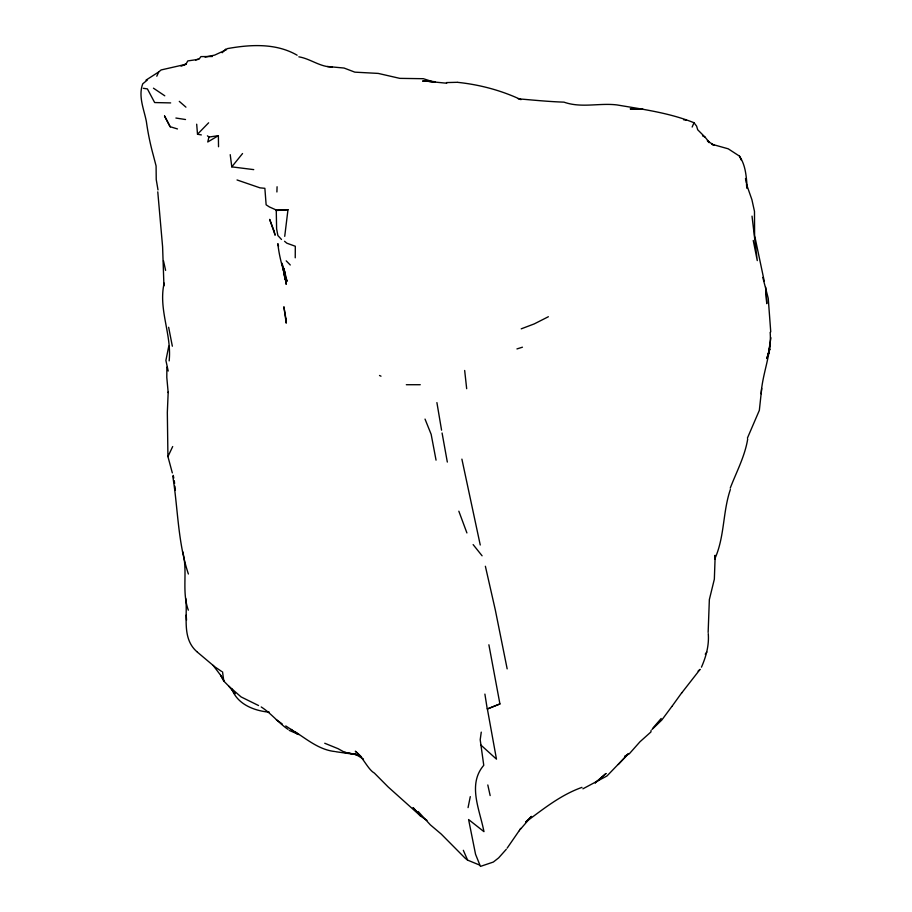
<?xml version="1.0" encoding="UTF-8"?>
<svg xmlns="http://www.w3.org/2000/svg" width="912" height="912" viewBox="0 0 912 912"><rect width="100%" height="100%" fill="white"/><g stroke="black" fill="none" stroke-linecap="round" stroke-linejoin="round"><path stroke-width="1.37" d="M295.237 257.8L295.306 246.251L286.824 243.185L284.544 241.258M166.873 367.183L166.805 377.465L168.173 392.548M196.912 651.727C181.397 638.069 187.872 616.375 185.717 598.329M163.943 285.855L162.598 246.753L157.776 191.862M276.906 191.976L277.077 186.755M258.552 705.535L241.064 696.905L228.752 686.132L223.782 681.07L222.539 671.825M168.196 392.012L167.329 412.486L167.933 456.616L172.322 472.906M715.19 555.533L714.347 579.188L709.354 599.583L708.145 632.461M164.137 283.119C158.186 309.578 171.923 334.43 169.153 360.89M770.15 332.287C771.951 353.081 762.409 373.031 761.144 393.779M237.04 179.96L259.966 187.838L264.868 188.317L266.133 204.812L269.393 206.944L276.256 210.011L287.975 209.714L284.726 236.333M761.714 388.409L759.343 410.332L747.418 438.079M651.077 730.432L650.917 731.971L639.962 741.787L629.291 753.825L624.674 756.173M715.076 555.351L714.666 559.181C724.766 536.986 722.612 512.259 730.364 489.505M481.262 732.131L480.202 739.746L483.759 765.305C467.206 784.525 479.94 810.141 483.93 831.63L468.597 819.535L475.551 854.293L480.442 866.4L493.346 862.045L498.636 857.884L506.285 849.311M701.453 667.185C706.082 656.64 709.251 645.24 708.248 633.623M770.914 337.736L768.246 354.54L766.718 358.53L769.865 348.954L768.246 354.54L770.378 343.106M168.777 346.127L165.893 360.445L168.207 371.024M468.061 807.622L470.284 796.632M747.692 439.082C744.853 456.433 736.451 471.926 730.238 488.137M207.434 135.82L208.951 137.062L207.754 141.976L218.378 135.66L218.527 146.741M281.489 239.468L277.875 235.535L276.61 228.855L276.256 210.011M692.151 127.053L693.998 122.732C669.408 112.849 642.88 109.315 616.968 104.926C599.207 102.782 581.275 108.289 563.969 102.144C548.682 101.642 533.463 100.103 518.233 98.815M156.796 76.22L158.688 71.968L161.139 69.939L185.888 64.296L187.781 60.922L198.953 59.269L200.925 56.601L212.439 56.487M167.933 456.616L172.687 446.549M519.293 830.764L520.592 828.392M507.163 848.126L519.031 830.912M661.189 718.496L653.06 727.89M672.167 706.093L681.731 692.789M705.238 654.2L706.846 652.023M671.905 706.401L661.781 720.047L652.023 729.486M681.686 692.96L700.108 669.351L698.113 671.061M253.741 169.621L231.785 166.862L242.546 153.535M520.319 829.384L531.514 816.377L525.734 822.02C543.506 808.887 560.755 794.911 581.97 787.375M618.256 764.53L628.585 753.551L606.993 775.964L582.905 788.823M222.186 52.748L225.766 49.077M201.335 134.919L197.505 134.235L208.631 122.801M146.011 80.119L158.688 71.968M147.265 80.096L142.751 83.813C138.043 96.193 143.971 109.235 146.365 121.501A273.965 265.802 17.2 0 0 153.239 155.017L156.089 165.961L156.237 179.584L158.004 189.924M548.374 316.726L534.261 323.897L521.219 328.844M226.575 49.624L214.639 55.119L205.052 57.091M480.92 745.081L496.47 759.149L487.373 708.955L499.924 703.939L488.889 644.784M181.1 66.166L185.888 64.296M487.373 708.955L499.924 703.939M516.944 348.931L522.439 347.198M226.963 48.689C250.253 44.449 275.914 42.91 297.13 55.21M208.951 137.062L218.378 135.66M276.085 210.535L287.975 209.714M446.458 82.582L457.391 82.297M429.518 81.533L446.72 83.231M170.658 102.908L154.652 102.554L147.402 88.909L143.332 88.304M406.319 384.716L420.261 384.716M642.789 109.087L630.192 108.87L642.652 109.292M457.733 82.354C479.552 84.634 501.007 90.311 520.969 99.659M434.568 81.647L422.621 81.054L435.423 81.772M185.524 119.529L175.891 118.036M327.385 66.485L344.075 68.047L354.848 72.151L378.229 73.416L399.798 78.364L423.362 78.706L432.06 81.499M269.382 712.204C254.266 710.836 237.496 704.417 231.819 688.97L235.045 693.747L228.752 686.132M335.662 751.705L357.527 754.794L344.69 752.332L357.139 754.805M683.578 119.746L686.177 120.11M332.333 66.964C320.112 67.146 310.513 58.733 298.84 56.829M334.75 751.522C319.474 749.801 307.697 739.94 295.328 731.937M170.624 126.859L177.475 128.945M418.175 811.52L430.35 824.858L441.214 834.058L465.257 858.295L467.605 860.13L479.473 865.009M324.74 743.257L338.021 748.661L346.537 753.358M379.506 375.482L380.999 376.189M289.172 730.375L298.999 734.605L285.775 725.963M702.525 135.842L704.976 137.051L709.217 142.215M354.597 753.757L363.466 759.058M741.342 160.159L739.461 156.112L728.232 148.816L711.782 144.21L713.959 145.213L707.347 140.779L709.091 142.66M153.455 88.19L164.776 95.806M421.287 816.548L426.976 820.39M221.468 671.335L214.867 666.866L197.243 652.023M261.22 706.96C271.092 713.298 278.331 722.703 287.975 729.338M276.404 719.796L282.15 723.877M291.145 729.418L297.392 734.103M179.288 101.369L185.934 107.16M361.483 756.892L355.304 751.226C362.759 756.629 367.912 769.489 374.319 773.034L388.181 786.988L420.945 816.331L413.045 807.587L420.854 816.343M704.976 137.051L697.703 129.766L696.586 126.095L693.998 122.732M286.208 260.855L290.278 264.993M473.134 544.601L482.083 555.796M223.782 681.07L220.522 675.108L213.112 665.372M220.522 675.108L223.805 680.42M739.461 156.112C745.948 165.813 746.267 177.065 747.281 188.237M463.33 850.303L467.605 860.13M425.026 419.087L431.159 434.34L436.05 460.15M458.839 511.199L466.91 532.939M762.808 277.453L768.235 298.304L770.743 331.877M746.358 183.848L751.91 199.682L754.486 211.39L754.6 235.399L764.21 280.976M278.57 246.217L277.852 243.664C279.175 256.557 282.766 269.097 287.052 281.341L283.849 268.231L286.186 284.327L284.601 271.229M188.385 574.013C177.783 542.309 178.034 508.85 172.778 476.189M485.378 566.261L495.307 609.923L507.163 668.872M188.317 610.174C181.397 591.022 188.123 570.912 182.56 551.361M480.248 545L461.894 459.124M487.806 784.97L490.154 795.572M163.476 260.764L165.608 270.385M753.244 240.472L757.268 260.604L752.024 216.133M168.64 327.271L172.345 346.207M173.269 475.346L173.782 478.048M447.325 462.065L442.081 433.006M441.568 430.179L436.905 402.591M745.492 178.49L746.141 182.503M484.899 694.089L487.19 708.601M746.529 185.25L746.894 188.043M230.223 154.664L231.785 166.862M174.295 480.749L174.602 483.463M174.91 486.187L175.378 490.257M464.675 370.477L466.67 388.694M196.684 124.192L197.505 134.235M765.704 287.246L766.753 303.685L766.091 292.273M186.219 615.053L186.527 620.137M183.517 65.003A80.165 19.312 -13.1 0 1 185.911 63.943M195.681 60.01A80.165 19.312 -13.1 0 1 198.292 59.052M595.262 782.849L605.921 773.558L595.262 782.849M170.156 126.745L164.548 116.006L170.156 126.745M274.09 231.021L269.656 219.37L275.15 235.205L274.09 231.021M284.396 275.185L282.127 263.272L285.182 279.745L284.396 275.185M285.844 318.334L283.883 306.774L286.231 323.156L285.844 318.334"/></g></svg>
